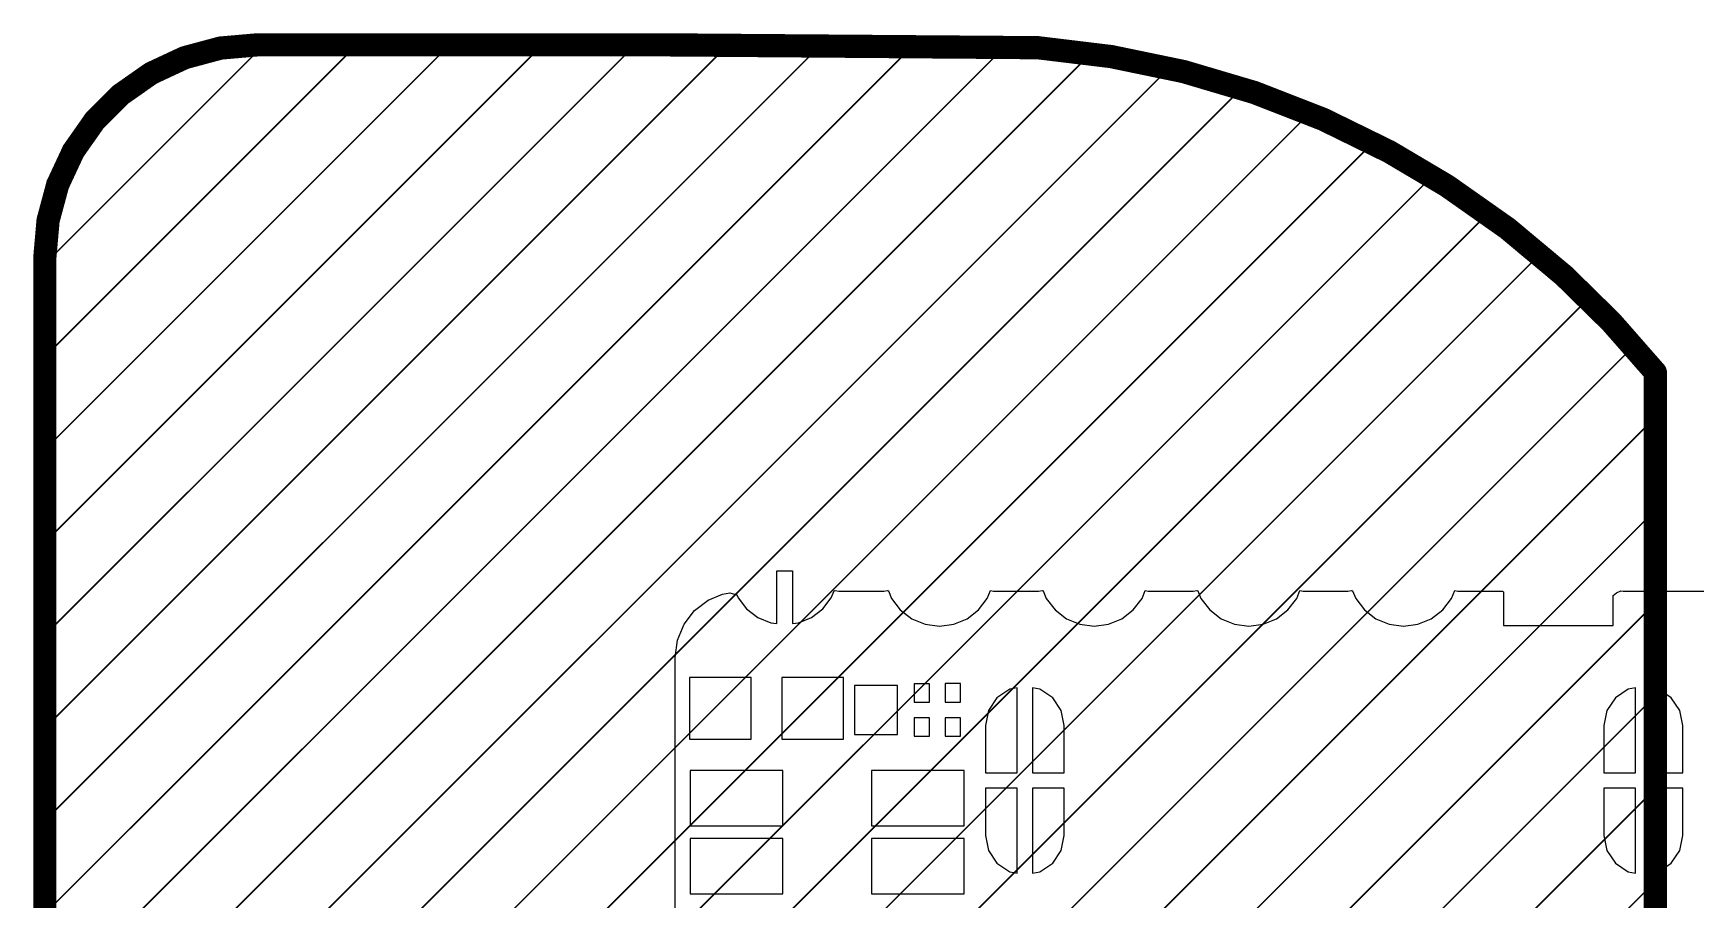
# Model space of a CAD drawing. Extents: x 215 to 281, y 31 to 138.
# Drawn here: x 215.32 to 242.62, y 74.03 to 88.25 of the extents above; entities that cross this region are included whole.
import ezdxf

# ---------------------------------------------------------------- set-up
doc = ezdxf.new("R2010")
doc.units = 0
doc.layers.add('CONNECTLAYER', color=7, linetype='CONTINUOUS')
doc.layers.add('MECHANICAL16', color=56, linetype='CONTINUOUS')

msp = doc.modelspace()

# ---------------------------------------------------------------- linework, layer by layer
at = {"layer": 'CONNECTLAYER'}
for p, q in [((227.533, 78.56), (227.533, 79.428)), ((227.533, 79.428), (227.787, 79.428)), ((227.533, 78.56), (227.533, 79.428)), ((227.533, 79.428), (227.787, 79.428)), ((227.533, 78.56), (227.533, 79.428)), ((227.533, 79.428), (227.787, 79.428)), ((227.787, 79.428), (227.787, 78.56)), ((227.787, 79.428), (227.787, 78.56)), ((227.787, 79.428), (227.787, 78.56)), ((226.181, 78.773), (226.406, 78.946)), ((226.181, 78.773), (226.406, 78.946)), ((226.181, 78.773), (226.406, 78.946)), ((226.406, 78.946), (226.638, 79.042)), ((226.406, 78.946), (226.638, 79.042)), ((226.406, 78.946), (226.638, 79.042)), ((226.638, 79.042), (226.762, 79.067)), ((226.638, 79.042), (226.762, 79.067)), ((226.638, 79.042), (226.762, 79.067)), ((226.762, 79.067), (226.874, 79.033)), ((226.762, 79.067), (226.874, 79.033)), ((226.762, 79.067), (226.874, 79.033)), ((226.874, 79.033), (226.894, 78.985)), ((226.874, 79.033), (226.894, 78.985)), ((226.874, 79.033), (226.894, 78.985)), ((226.894, 78.985), (227.035, 78.802)), ((226.894, 78.985), (227.035, 78.802)), ((226.894, 78.985), (227.035, 78.802)), ((228.286, 78.802), (228.426, 78.985)), ((228.286, 78.802), (228.426, 78.985)), ((228.286, 78.802), (228.426, 78.985)), ((228.426, 78.985), (228.473, 79.099)), ((228.426, 78.985), (228.473, 79.099)), ((228.426, 78.985), (228.473, 79.099)), ((228.473, 79.099), (228.489, 79.104)), ((228.473, 79.099), (228.489, 79.104)), ((228.473, 79.099), (228.489, 79.104)), ((228.489, 79.104), (228.549, 79.092)), ((228.489, 79.104), (228.549, 79.092)), ((228.489, 79.104), (228.549, 79.092)), ((228.549, 79.092), (229.286, 79.092)), ((228.549, 79.092), (229.286, 79.092)), ((228.549, 79.092), (229.286, 79.092)), ((229.286, 79.092), (229.346, 79.104)), ((229.286, 79.092), (229.346, 79.104)), ((229.286, 79.092), (229.346, 79.104)), ((229.346, 79.104), (229.362, 79.099)), ((229.346, 79.104), (229.362, 79.099)), ((229.346, 79.104), (229.362, 79.099)), ((229.362, 79.099), (229.414, 78.974)), ((229.362, 79.099), (229.414, 78.974)), ((229.362, 79.099), (229.414, 78.974)), ((229.414, 78.974), (229.558, 78.786)), ((229.414, 78.974), (229.558, 78.786)), ((229.414, 78.974), (229.558, 78.786)), ((230.842, 78.786), (230.986, 78.974)), ((230.842, 78.786), (230.986, 78.974)), ((230.842, 78.786), (230.986, 78.974)), ((230.986, 78.974), (231.039, 79.102)), ((230.986, 78.974), (231.039, 79.102)), ((230.986, 78.974), (231.039, 79.102)), ((231.039, 79.102), (231.089, 79.092)), ((231.039, 79.102), (231.089, 79.092)), ((231.039, 79.102), (231.089, 79.092)), ((231.089, 79.092), (231.826, 79.092)), ((231.089, 79.092), (231.826, 79.092)), ((231.089, 79.092), (231.826, 79.092)), ((231.826, 79.092), (231.886, 79.104)), ((231.826, 79.092), (231.886, 79.104)), ((231.826, 79.092), (231.886, 79.104)), ((231.886, 79.104), (231.902, 79.099)), ((231.886, 79.104), (231.902, 79.099)), ((231.886, 79.104), (231.902, 79.099)), ((231.902, 79.099), (231.954, 78.974)), ((231.902, 79.099), (231.954, 78.974)), ((231.902, 79.099), (231.954, 78.974)), ((231.954, 78.974), (232.098, 78.786)), ((231.954, 78.974), (232.098, 78.786)), ((231.954, 78.974), (232.098, 78.786)), ((233.382, 78.786), (233.526, 78.974)), ((233.382, 78.786), (233.526, 78.974)), ((233.382, 78.786), (233.526, 78.974)), ((233.526, 78.974), (233.579, 79.102)), ((233.526, 78.974), (233.579, 79.102)), ((233.526, 78.974), (233.579, 79.102)), ((233.579, 79.102), (233.629, 79.092)), ((233.579, 79.102), (233.629, 79.092)), ((233.579, 79.102), (233.629, 79.092)), ((233.629, 79.092), (234.366, 79.092)), ((233.629, 79.092), (234.366, 79.092)), ((233.629, 79.092), (234.366, 79.092)), ((234.366, 79.092), (234.426, 79.104)), ((234.366, 79.092), (234.426, 79.104)), ((234.366, 79.092), (234.426, 79.104)), ((234.426, 79.104), (234.442, 79.099)), ((234.426, 79.104), (234.442, 79.099)), ((234.426, 79.104), (234.442, 79.099)), ((234.442, 79.099), (234.494, 78.974)), ((234.442, 79.099), (234.494, 78.974)), ((234.442, 79.099), (234.494, 78.974)), ((234.494, 78.974), (234.638, 78.786)), ((234.494, 78.974), (234.638, 78.786)), ((234.494, 78.974), (234.638, 78.786)), ((235.922, 78.786), (236.066, 78.974)), ((235.922, 78.786), (236.066, 78.974)), ((235.922, 78.786), (236.066, 78.974)), ((236.066, 78.974), (236.119, 79.102)), ((236.066, 78.974), (236.119, 79.102)), ((236.066, 78.974), (236.119, 79.102)), ((236.119, 79.102), (236.169, 79.092)), ((236.119, 79.102), (236.169, 79.092)), ((236.119, 79.102), (236.169, 79.092)), ((236.169, 79.092), (236.906, 79.092)), ((236.169, 79.092), (236.906, 79.092)), ((236.169, 79.092), (236.906, 79.092)), ((236.906, 79.092), (236.966, 79.104)), ((236.906, 79.092), (236.966, 79.104)), ((236.906, 79.092), (236.966, 79.104)), ((236.966, 79.104), (236.982, 79.099)), ((236.966, 79.104), (236.982, 79.099)), ((236.966, 79.104), (236.982, 79.099)), ((236.982, 79.099), (237.034, 78.974)), ((236.982, 79.099), (237.034, 78.974)), ((236.982, 79.099), (237.034, 78.974)), ((237.034, 78.974), (237.178, 78.786)), ((237.034, 78.974), (237.178, 78.786)), ((237.034, 78.974), (237.178, 78.786)), ((238.462, 78.786), (238.606, 78.974)), ((238.462, 78.786), (238.606, 78.974)), ((238.462, 78.786), (238.606, 78.974)), ((238.606, 78.974), (238.659, 79.102)), ((238.606, 78.974), (238.659, 79.102)), ((238.606, 78.974), (238.659, 79.102)), ((238.659, 79.102), (238.709, 79.092)), ((238.659, 79.102), (238.709, 79.092)), ((238.659, 79.102), (238.709, 79.092)), ((238.709, 79.092), (239.446, 79.092)), ((238.709, 79.092), (239.446, 79.092)), ((238.709, 79.092), (239.446, 79.092)), ((239.446, 79.092), (239.46, 79.08)), ((239.446, 79.092), (239.46, 79.08)), ((239.446, 79.092), (239.46, 79.08)), ((239.46, 79.08), (239.46, 78.528)), ((239.46, 79.08), (239.46, 78.528)), ((239.46, 79.08), (239.46, 78.528)), ((241.26, 79.022), (241.314, 79.064)), ((241.26, 79.022), (241.314, 79.064)), ((241.26, 79.022), (241.314, 79.064)), ((241.26, 78.528), (241.26, 79.022)), ((241.26, 78.528), (241.26, 79.022)), ((241.26, 78.528), (241.26, 79.022)), ((241.314, 79.064), (241.387, 79.1)), ((241.314, 79.064), (241.387, 79.1)), ((241.314, 79.064), (241.387, 79.1)), ((241.387, 79.1), (241.427, 79.092)), ((241.387, 79.1), (241.427, 79.092)), ((241.387, 79.1), (241.427, 79.092)), ((241.427, 79.092), (243.883, 79.092)), ((241.427, 79.092), (243.883, 79.092)), ((241.427, 79.092), (243.883, 79.092)), ((226.008, 78.548), (226.181, 78.773)), ((226.008, 78.548), (226.181, 78.773)), ((226.008, 78.548), (226.181, 78.773)), ((227.035, 78.802), (227.218, 78.662)), ((227.035, 78.802), (227.218, 78.662)), ((227.035, 78.802), (227.218, 78.662)), ((227.218, 78.662), (227.431, 78.573)), ((227.218, 78.662), (227.431, 78.573)), ((227.218, 78.662), (227.431, 78.573)), ((227.889, 78.573), (228.102, 78.662)), ((227.889, 78.573), (228.102, 78.662)), ((227.889, 78.573), (228.102, 78.662)), ((228.102, 78.662), (228.286, 78.802)), ((228.102, 78.662), (228.286, 78.802)), ((228.102, 78.662), (228.286, 78.802)), ((229.558, 78.786), (229.746, 78.641)), ((229.558, 78.786), (229.746, 78.641)), ((229.558, 78.786), (229.746, 78.641)), ((229.746, 78.641), (229.965, 78.551)), ((229.746, 78.641), (229.965, 78.551)), ((229.746, 78.641), (229.965, 78.551)), ((230.435, 78.551), (230.654, 78.641)), ((230.435, 78.551), (230.654, 78.641)), ((230.435, 78.551), (230.654, 78.641)), ((230.654, 78.641), (230.842, 78.786)), ((230.654, 78.641), (230.842, 78.786)), ((230.654, 78.641), (230.842, 78.786)), ((232.098, 78.786), (232.286, 78.641)), ((232.098, 78.786), (232.286, 78.641)), ((232.098, 78.786), (232.286, 78.641)), ((232.286, 78.641), (232.505, 78.551)), ((232.286, 78.641), (232.505, 78.551)), ((232.286, 78.641), (232.505, 78.551)), ((232.975, 78.551), (233.194, 78.641)), ((232.975, 78.551), (233.194, 78.641)), ((232.975, 78.551), (233.194, 78.641)), ((233.194, 78.641), (233.382, 78.786)), ((233.194, 78.641), (233.382, 78.786)), ((233.194, 78.641), (233.382, 78.786)), ((234.638, 78.786), (234.826, 78.641)), ((234.638, 78.786), (234.826, 78.641)), ((234.638, 78.786), (234.826, 78.641)), ((234.826, 78.641), (235.045, 78.551)), ((234.826, 78.641), (235.045, 78.551)), ((234.826, 78.641), (235.045, 78.551)), ((235.515, 78.551), (235.734, 78.641)), ((235.515, 78.551), (235.734, 78.641)), ((235.515, 78.551), (235.734, 78.641)), ((235.734, 78.641), (235.922, 78.786)), ((235.734, 78.641), (235.922, 78.786)), ((235.734, 78.641), (235.922, 78.786)), ((237.178, 78.786), (237.366, 78.641)), ((237.178, 78.786), (237.366, 78.641)), ((237.178, 78.786), (237.366, 78.641)), ((237.366, 78.641), (237.585, 78.551)), ((237.366, 78.641), (237.585, 78.551)), ((237.366, 78.641), (237.585, 78.551)), ((238.055, 78.551), (238.274, 78.641)), ((238.055, 78.551), (238.274, 78.641)), ((238.055, 78.551), (238.274, 78.641)), ((238.274, 78.641), (238.462, 78.786)), ((238.274, 78.641), (238.462, 78.786)), ((238.274, 78.641), (238.462, 78.786)), ((225.9, 78.286), (226.008, 78.548)), ((225.9, 78.286), (226.008, 78.548)), ((225.9, 78.286), (226.008, 78.548)), ((227.431, 78.573), (227.533, 78.56)), ((227.431, 78.573), (227.533, 78.56)), ((227.431, 78.573), (227.533, 78.56)), ((227.787, 78.56), (227.889, 78.573)), ((227.787, 78.56), (227.889, 78.573)), ((227.787, 78.56), (227.889, 78.573)), ((229.965, 78.551), (230.2, 78.52)), ((229.965, 78.551), (230.2, 78.52)), ((229.965, 78.551), (230.2, 78.52)), ((230.2, 78.52), (230.435, 78.551)), ((230.2, 78.52), (230.435, 78.551)), ((230.2, 78.52), (230.435, 78.551)), ((232.505, 78.551), (232.74, 78.52)), ((232.505, 78.551), (232.74, 78.52)), ((232.505, 78.551), (232.74, 78.52)), ((232.74, 78.52), (232.975, 78.551)), ((232.74, 78.52), (232.975, 78.551)), ((232.74, 78.52), (232.975, 78.551)), ((235.045, 78.551), (235.28, 78.52)), ((235.045, 78.551), (235.28, 78.52)), ((235.045, 78.551), (235.28, 78.52)), ((235.28, 78.52), (235.515, 78.551)), ((235.28, 78.52), (235.515, 78.551)), ((235.28, 78.52), (235.515, 78.551)), ((237.585, 78.551), (237.82, 78.52)), ((237.585, 78.551), (237.82, 78.52)), ((237.585, 78.551), (237.82, 78.52)), ((237.82, 78.52), (238.055, 78.551)), ((237.82, 78.52), (238.055, 78.551)), ((237.82, 78.52), (238.055, 78.551)), ((239.46, 78.528), (241.26, 78.528)), ((239.46, 78.528), (241.26, 78.528)), ((239.46, 78.528), (241.26, 78.528)), ((225.863, 78.005), (225.9, 78.286)), ((225.863, 78.005), (225.9, 78.286)), ((225.863, 78.005), (225.9, 78.286)), ((225.862, 72.762), (225.862, 78.005)), ((225.862, 78.005), (225.863, 78.005)), ((225.862, 72.762), (225.862, 78.005)), ((225.862, 78.005), (225.863, 78.005)), ((225.862, 72.762), (225.862, 78.005)), ((225.862, 78.005), (225.863, 78.005)), ((227.112, 77.673), (226.099, 77.673)), ((226.099, 77.673), (226.099, 76.661)), ((227.112, 76.661), (227.112, 77.673)), ((228.624, 77.673), (227.611, 77.673)), ((227.611, 77.673), (227.611, 76.661)), ((228.624, 76.661), (228.624, 77.673)), ((229.513, 77.546), (228.805, 77.546)), ((228.805, 77.546), (228.805, 76.737)), ((229.513, 76.737), (229.513, 77.546)), ((230.04, 77.573), (229.786, 77.573)), ((229.786, 77.573), (229.786, 77.269)), ((230.04, 77.269), (230.04, 77.573)), ((230.548, 77.574), (230.294, 77.574)), ((230.294, 77.574), (230.294, 77.269)), ((230.548, 77.269), (230.548, 77.574)), ((231.475, 77.508), (231.354, 77.484)), ((231.475, 76.112), (231.475, 77.508)), ((231.85, 77.484), (231.729, 77.508)), ((231.729, 77.508), (231.729, 76.112)), ((241.63, 77.508), (241.509, 77.484)), ((241.63, 76.112), (241.63, 77.508)), ((242.005, 77.484), (241.884, 77.508)), ((241.884, 77.508), (241.884, 76.112)), ((229.786, 77.269), (230.04, 77.269)), ((230.294, 77.269), (230.548, 77.269)), ((231.144, 77.344), (231.004, 77.134)), ((231.354, 77.484), (231.144, 77.344)), ((232.06, 77.344), (231.85, 77.484)), ((232.2, 77.134), (232.06, 77.344)), ((241.299, 77.344), (241.159, 77.134)), ((241.509, 77.484), (241.299, 77.344)), ((242.215, 77.344), (242.005, 77.484)), ((242.355, 77.134), (242.215, 77.344)), ((230.04, 77.015), (229.786, 77.015)), ((229.786, 77.015), (229.786, 76.71)), ((230.04, 76.71), (230.04, 77.015)), ((230.548, 77.015), (230.294, 77.015)), ((230.294, 77.015), (230.294, 76.71)), ((230.548, 76.71), (230.548, 77.015)), ((231.004, 77.134), (230.955, 76.886)), ((232.25, 76.886), (232.2, 77.134)), ((241.159, 77.134), (241.11, 76.886)), ((242.405, 76.886), (242.355, 77.134)), ((228.805, 76.737), (229.513, 76.737)), ((229.786, 76.71), (230.04, 76.71)), ((230.294, 76.71), (230.548, 76.71)), ((230.955, 76.886), (230.955, 76.112)), ((232.25, 76.112), (232.25, 76.886)), ((241.11, 76.886), (241.11, 76.112)), ((242.405, 76.112), (242.405, 76.886)), ((226.099, 76.661), (227.112, 76.661)), ((227.611, 76.661), (228.624, 76.661)), ((227.631, 76.149), (226.111, 76.149)), ((226.111, 76.149), (226.111, 75.238)), ((227.631, 75.238), (227.631, 76.149)), ((230.605, 76.149), (229.084, 76.149)), ((229.084, 76.149), (229.084, 75.238)), ((230.605, 75.238), (230.605, 76.149)), ((230.955, 76.112), (231.475, 76.112)), ((231.729, 76.112), (232.25, 76.112)), ((241.11, 76.112), (241.63, 76.112)), ((241.884, 76.112), (242.405, 76.112)), ((231.475, 75.858), (230.955, 75.858)), ((230.955, 75.858), (230.955, 75.083)), ((231.475, 74.461), (231.475, 75.858)), ((232.25, 75.858), (231.729, 75.858)), ((231.729, 75.858), (231.729, 74.461)), ((232.25, 75.083), (232.25, 75.858)), ((241.63, 75.858), (241.11, 75.858)), ((241.11, 75.858), (241.11, 75.083)), ((241.63, 74.461), (241.63, 75.858)), ((242.405, 75.858), (241.884, 75.858)), ((241.884, 75.858), (241.884, 74.461)), ((242.405, 75.083), (242.405, 75.858)), ((226.111, 75.238), (227.631, 75.238)), ((229.084, 75.238), (230.605, 75.238)), ((230.955, 75.083), (231.004, 74.835)), ((232.2, 74.835), (232.25, 75.083)), ((241.11, 75.083), (241.159, 74.835)), ((242.355, 74.835), (242.405, 75.083)), ((227.631, 75.032), (226.111, 75.032)), ((226.111, 75.032), (226.111, 74.121)), ((227.631, 74.121), (227.631, 75.032)), ((230.605, 75.032), (229.084, 75.032)), ((229.084, 75.032), (229.084, 74.121)), ((230.605, 74.121), (230.605, 75.032)), ((231.004, 74.835), (231.144, 74.625)), ((232.06, 74.625), (232.2, 74.835)), ((241.159, 74.835), (241.299, 74.625)), ((242.215, 74.625), (242.355, 74.835)), ((231.144, 74.625), (231.354, 74.485)), ((231.85, 74.485), (232.06, 74.625)), ((241.299, 74.625), (241.509, 74.485)), ((242.005, 74.485), (242.215, 74.625)), ((231.354, 74.485), (231.475, 74.461)), ((231.729, 74.461), (231.85, 74.485)), ((241.509, 74.485), (241.63, 74.461)), ((241.884, 74.461), (242.005, 74.485)), ((226.111, 74.121), (227.631, 74.121)), ((229.084, 74.121), (230.605, 74.121))]:
    msp.add_line(p, q, dxfattribs=at)
at = {"layer": 'MECHANICAL16'}
for points, const_width in [([(217.811, 87.851), (218.399, 88.009)], 0.381), ([(218.399, 88.009), (219.005, 88.062)], 0.381), ([(219.005, 88.062), (219.503, 88.062)], 0.381), ([(219.503, 88.062), (225.66, 88.062)], 0.381), ([(225.66, 88.062), (231.815, 88.015)], 0.381), ([(231.815, 88.015), (233.021, 87.869)], 0.381), ([(215.515, 84.465), (219.126, 88.076)], 0.0254), ([(215.515, 82.941), (220.65, 88.076)], 0.0254), ([(215.515, 81.417), (222.174, 88.076)], 0.0254), ([(215.515, 79.893), (223.698, 88.076)], 0.0254), ([(215.515, 78.369), (225.222, 88.076)], 0.0254), ([(215.515, 76.845), (226.743, 88.072)], 0.0254), ([(215.515, 75.321), (228.256, 88.062)], 0.0254), ([(215.515, 73.797), (229.769, 88.05)], 0.0254), ([(215.515, 72.273), (231.282, 88.039)], 0.0254), ([(215.515, 70.749), (232.695, 87.928)], 0.0254), ([(217.26, 87.594), (217.811, 87.851)], 0.381), ([(233.021, 87.869), (234.209, 87.623)], 0.381), ([(215.515, 69.225), (233.98, 87.69)], 0.0254), ([(216.762, 87.245), (217.26, 87.594)], 0.381), ([(234.209, 87.623), (235.371, 87.279)], 0.381), ([(215.515, 67.701), (235.172, 87.357)], 0.0254), ([(216.332, 86.815), (216.762, 87.245)], 0.381), ([(216.262, 86.735), (216.861, 87.335)], 0.0254), ([(235.371, 87.279), (236.499, 86.84)], 0.381), ([(215.515, 66.177), (236.282, 86.943)], 0.0254), ([(215.983, 86.317), (216.332, 86.815)], 0.381), ([(236.499, 86.84), (237.585, 86.308)], 0.381), ([(215.515, 64.653), (237.32, 86.457)], 0.0254), ([(215.726, 85.766), (215.983, 86.317)], 0.381), ([(237.585, 86.308), (238.529, 85.749)], 0.381), ([(215.568, 85.178), (215.726, 85.766)], 0.381), ([(215.515, 63.129), (238.294, 85.908)], 0.0254), ([(238.529, 85.749), (239.525, 85.048)], 0.381), ([(215.515, 84.572), (215.568, 85.178)], 0.381), ([(215.515, 61.605), (239.204, 85.293)], 0.0254), ([(239.525, 85.048), (240.454, 84.272)], 0.381), ([(215.515, 39.716), (215.515, 84.572)], 0.381), ([(215.515, 60.081), (240.057, 84.622)], 0.0254), ([(240.454, 84.272), (241.231, 83.509)], 0.381), ([(215.515, 58.557), (240.855, 83.897)], 0.0254), ([(241.231, 83.509), (241.953, 82.685)], 0.381), ([(215.515, 57.033), (241.595, 83.112)], 0.0254), ([(241.953, 41.609), (241.953, 82.685)], 0.381), ([(215.515, 55.509), (241.953, 81.946)], 0.0254), ([(215.515, 53.985), (241.953, 80.422)], 0.0254), ([(215.515, 52.461), (241.953, 78.898)], 0.0254), ([(215.515, 50.937), (241.953, 77.374)], 0.0254), ([(215.515, 49.413), (241.953, 75.85)], 0.0254), ([(215.515, 47.889), (241.953, 74.326)], 0.0254)]:
    msp.add_lwpolyline(points, dxfattribs=dict(at, const_width=const_width))
for points, const_width in [([(218.303, 88.009, 1), (218.494, 88.009, 1)], 0.191), ([(218.303, 88.009, 1), (218.494, 88.009, 1)], 0.191), ([(218.909, 88.062, 1), (219.1, 88.062, 1)], 0.191), ([(218.909, 88.062, 1), (219.1, 88.062, 1)], 0.191), ([(219.408, 88.062, 1), (219.598, 88.062, 1)], 0.191), ([(219.408, 88.062, 1), (219.598, 88.062, 1)], 0.191), ([(225.564, 88.062, 1), (225.755, 88.062, 1)], 0.191), ([(225.564, 88.062, 1), (225.755, 88.062, 1)], 0.191), ([(231.72, 88.015, 1), (231.911, 88.015, 1)], 0.191), ([(231.72, 88.015, 1), (231.911, 88.015, 1)], 0.191), ([(217.716, 87.851, 1), (217.906, 87.851, 1)], 0.191), ([(217.716, 87.851, 1), (217.906, 87.851, 1)], 0.191), ([(219.12, 88.076, 1), (219.133, 88.076, 1)], 0.0127), ([(220.644, 88.076, 1), (220.657, 88.076, 1)], 0.0127), ([(222.168, 88.076, 1), (222.181, 88.076, 1)], 0.0127), ([(223.692, 88.076, 1), (223.705, 88.076, 1)], 0.0127), ([(225.216, 88.076, 1), (225.229, 88.076, 1)], 0.0127), ([(226.736, 88.072, 1), (226.749, 88.072, 1)], 0.0127), ([(228.25, 88.062, 1), (228.263, 88.062, 1)], 0.0127), ([(229.763, 88.05, 1), (229.775, 88.05, 1)], 0.0127), ([(231.275, 88.039, 1), (231.288, 88.039, 1)], 0.0127), ([(232.688, 87.928, 1), (232.701, 87.928, 1)], 0.0127), ([(232.926, 87.869, 1), (233.116, 87.869, 1)], 0.191), ([(232.926, 87.869, 1), (233.116, 87.869, 1)], 0.191), ([(217.165, 87.594, 1), (217.355, 87.594, 1)], 0.191), ([(217.165, 87.594, 1), (217.355, 87.594, 1)], 0.191), ([(233.974, 87.69, 1), (233.987, 87.69, 1)], 0.0127), ([(234.114, 87.623, 1), (234.304, 87.623, 1)], 0.191), ([(234.114, 87.623, 1), (234.304, 87.623, 1)], 0.191), ([(216.666, 87.245, 1), (216.857, 87.245, 1)], 0.191), ([(216.666, 87.245, 1), (216.857, 87.245, 1)], 0.191), ([(216.855, 87.335, 1), (216.868, 87.335, 1)], 0.0127), ([(235.165, 87.357, 1), (235.178, 87.357, 1)], 0.0127), ([(235.276, 87.279, 1), (235.466, 87.279, 1)], 0.191), ([(235.276, 87.279, 1), (235.466, 87.279, 1)], 0.191), ([(216.236, 86.815, 1), (216.427, 86.815, 1)], 0.191), ([(216.236, 86.815, 1), (216.427, 86.815, 1)], 0.191), ([(236.276, 86.943, 1), (236.288, 86.943, 1)], 0.0127), ([(236.404, 86.84, 1), (236.594, 86.84, 1)], 0.191), ([(236.404, 86.84, 1), (236.594, 86.84, 1)], 0.191), ([(216.255, 86.735, 1), (216.268, 86.735, 1)], 0.0127), ([(215.887, 86.317, 1), (216.078, 86.317, 1)], 0.191), ([(215.887, 86.317, 1), (216.078, 86.317, 1)], 0.191), ([(237.314, 86.457, 1), (237.326, 86.457, 1)], 0.0127), ([(237.49, 86.308, 1), (237.68, 86.308, 1)], 0.191), ([(237.49, 86.308, 1), (237.68, 86.308, 1)], 0.191), ([(215.63, 85.766, 1), (215.821, 85.766, 1)], 0.191), ([(215.63, 85.766, 1), (215.821, 85.766, 1)], 0.191), ([(238.288, 85.908, 1), (238.301, 85.908, 1)], 0.0127), ([(238.434, 85.749, 1), (238.624, 85.749, 1)], 0.191), ([(238.434, 85.749, 1), (238.624, 85.749, 1)], 0.191), ([(215.473, 85.178, 1), (215.663, 85.178, 1)], 0.191), ([(215.473, 85.178, 1), (215.663, 85.178, 1)], 0.191), ([(239.198, 85.293, 1), (239.21, 85.293, 1)], 0.0127), ([(239.43, 85.048, 1), (239.62, 85.048, 1)], 0.191), ([(239.43, 85.048, 1), (239.62, 85.048, 1)], 0.191), ([(215.42, 84.572, 1), (215.61, 84.572, 1)], 0.191), ([(215.42, 84.572, 1), (215.61, 84.572, 1)], 0.191), ([(240.051, 84.622, 1), (240.063, 84.622, 1)], 0.0127), ([(215.509, 84.465, 1), (215.522, 84.465, 1)], 0.0127), ([(240.358, 84.272, 1), (240.549, 84.272, 1)], 0.191), ([(240.358, 84.272, 1), (240.549, 84.272, 1)], 0.191), ([(240.849, 83.897, 1), (240.862, 83.897, 1)], 0.0127), ([(241.135, 83.509, 1), (241.326, 83.509, 1)], 0.191), ([(241.135, 83.509, 1), (241.326, 83.509, 1)], 0.191), ([(241.589, 83.112, 1), (241.602, 83.112, 1)], 0.0127), ([(215.509, 82.941, 1), (215.522, 82.941, 1)], 0.0127), ([(241.858, 82.685, 1), (242.048, 82.685, 1)], 0.191), ([(241.858, 82.685, 1), (242.048, 82.685, 1)], 0.191), ([(241.947, 81.946, 1), (241.959, 81.946, 1)], 0.0127), ([(215.509, 81.417, 1), (215.522, 81.417, 1)], 0.0127), ([(241.947, 80.422, 1), (241.959, 80.422, 1)], 0.0127), ([(215.509, 79.893, 1), (215.522, 79.893, 1)], 0.0127), ([(241.947, 78.898, 1), (241.959, 78.898, 1)], 0.0127), ([(215.509, 78.369, 1), (215.522, 78.369, 1)], 0.0127), ([(241.947, 77.374, 1), (241.959, 77.374, 1)], 0.0127), ([(215.509, 76.845, 1), (215.522, 76.845, 1)], 0.0127), ([(241.947, 75.85, 1), (241.959, 75.85, 1)], 0.0127), ([(215.509, 75.321, 1), (215.522, 75.321, 1)], 0.0127), ([(241.947, 74.326, 1), (241.959, 74.326, 1)], 0.0127)]:
    msp.add_lwpolyline(points, format="xyb", close=True, dxfattribs=dict(at, const_width=const_width))

doc.saveas('drawing.dxf')
